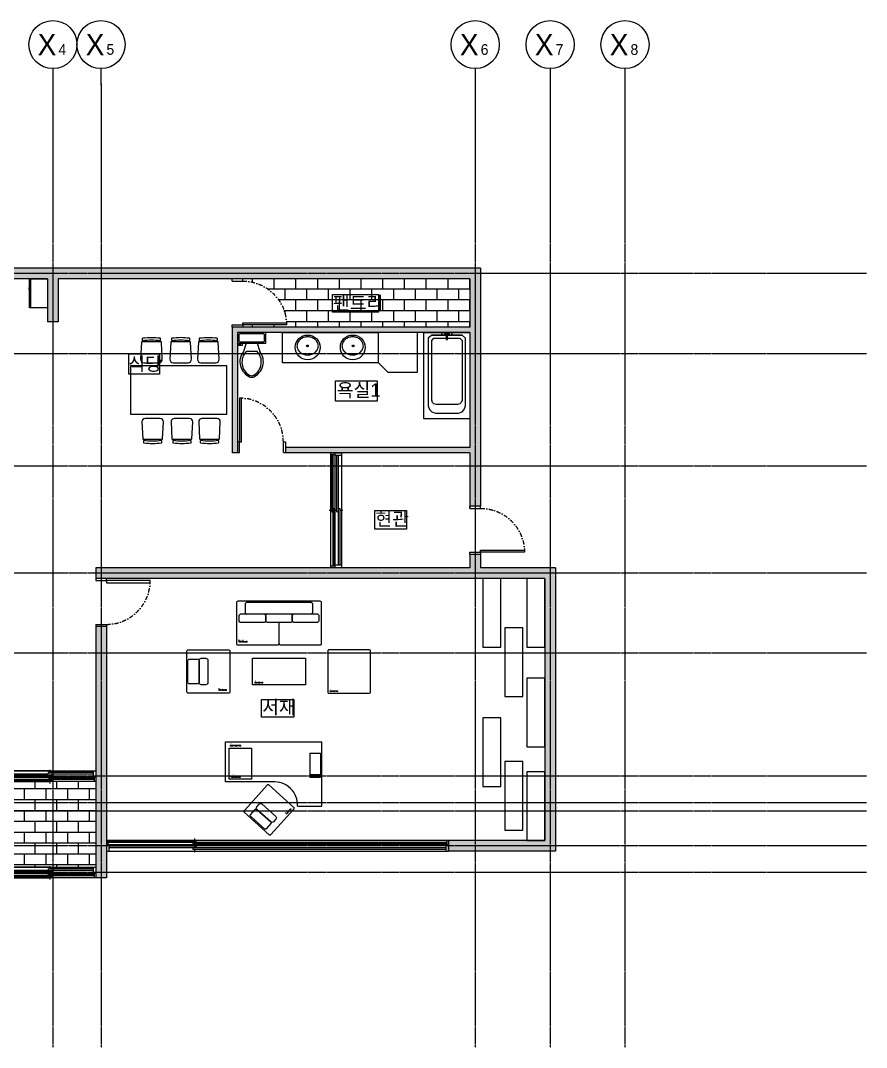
# Model space of a CAD drawing. Header units: millimetres. Extents: x 7699 to 36478, y 4303 to 23508.
# Drawn here: x 20655 to 36478, y 4303 to 23508 of the extents above; entities that cross this region are included whole.
import ezdxf
from ezdxf.enums import TextEntityAlignment as Align

# ---------------------------------------------------------------- set-up
doc = ezdxf.new("R2010")
doc.units = ezdxf.units.MM
doc.linetypes.add('CENTER', pattern=[50.8, 31.75, -6.35, 6.35, -6.35])
doc.linetypes.add('DASHDOTX2', pattern=[50.8, 25.4, -12.7, 0, -12.7])
for name, color, linetype in [('A-BUBBLE', 7, 'Continuous'), ('CEN', 1, 'CENTER'), ('CON', 254, 'Continuous'), ('FUR', 6, 'Continuous'), ('HAT', 8, 'Continuous'), ('TXT', 2, 'Continuous'), ('WAL', 2, 'Continuous'), ('WIN', 4, 'Continuous')]:
    doc.layers.add(name, color=color, linetype=linetype)
doc.styles.add('K_GEN', font='romans.shx', dxfattribs={"bigfont": 'whgtxt.shx'})
doc.styles.get("Standard").update_dxf_attribs({"font": 'arial.ttf'})
doc.styles.add('WHG', font='romans', dxfattribs={"bigfont": 'whgtxt'})
doc.styles.add('견고딕', font='H2GTRE.TTF')

# ---------------------------------------------------------------- blocks, each defined once
blk = doc.blocks.new('bbl')
at = {"layer": 'A-BUBBLE', "color": 7}
blk.add_line((4371.71, 2923.69), (4371.71, 2908.69), dxfattribs=at)
blk.add_circle((4371.71, 2946.19), 22.5, dxfattribs=at)
blk = doc.blocks.new('창_4300')
for p, q in [((0, 200), (3450, 200)), ((0, 0), (0, 200)), ((0, 200), (3450, 200)), ((30, 120), (30, 200)), ((4300, 200), (850, 200)), ((4300, 200), (850, 200)), ((4270, 120), (4270, 200)), ((4300, 0), (4300, 200)), ((0, 120), (3450, 120)), ((3450, 0), (0, 0)), ((30, 160), (3420, 160)), ((30, 140), (880, 140)), ((45, 0), (45, 120)), ((45, 60), (3405, 60)), ((45, 30), (880, 30)), ((820, 180), (820, 160)), ((820, 180), (3420, 180)), ((820, 90), (3405, 90)), ((820, 90), (820, 60)), ((4300, 120), (850, 120)), ((850, 0), (4300, 0)), ((3480, 180), (880, 180)), ((880, 160), (880, 140)), ((4270, 160), (880, 160)), ((880, 60), (880, 30)), ((3480, 90), (895, 90)), ((4255, 60), (895, 60)), ((3420, 160), (3420, 140)), ((4270, 140), (3420, 140)), ((3420, 60), (3420, 30)), ((4255, 30), (3420, 30)), ((3480, 180), (3480, 160)), ((3480, 90), (3480, 60)), ((4255, 0), (4255, 120))]:
    blk.add_line(p, q)
at = {"linetype": 'DASHDOTX2', "ltscale": 2}
for p, q in [((850, 233), (850, -29)), ((3450, 233), (3450, -29))]:
    blk.add_line(p, q, dxfattribs=at)
blk = doc.blocks.new('창_6400')
for p, q in [((6400, 200), (0, 200)), ((6400, 200), (0, 200)), ((0, 200), (0, 0)), ((30, 200), (30, 120)), ((6370, 120), (6370, 200)), ((6400, 0), (6400, 200)), ((6400, 120), (0, 120)), ((0, 0), (6400, 0)), ((1680, 180), (30, 180)), ((6370, 160), (30, 160)), ((45, 120), (45, 0)), ((1680, 90), (45, 90)), ((6355, 60), (45, 60)), ((1620, 160), (1620, 140)), ((6370, 140), (1620, 140)), ((1620, 60), (1620, 30)), ((6355, 30), (1620, 30)), ((1680, 180), (1680, 160)), ((1680, 90), (1680, 60)), ((6355, 0), (6355, 120))]:
    blk.add_line(p, q)
at = {"linetype": 'DASHDOTX2', "ltscale": 2}
blk.add_line((1650, 233), (1650, -29), dxfattribs=at)
blk = doc.blocks.new('문_900')
for p, q in [((80, 1020), (40, 1020)), ((40, 1020), (40, 200)), ((80, 200), (80, 1020)), ((0, 200), (0, 0)), ((40, 200), (0, 200)), ((40, 0), (40, 200)), ((40, 200), (80, 200)), ((860, 0), (860, 200)), ((860, 200), (900, 200)), ((900, 200), (900, 0)), ((0, 0), (40, 0)), ((860, 0), (900, 0))]:
    blk.add_line(p, q)
at = {"linetype": 'DASHDOTX2', "ltscale": 3}
blk.add_arc((40, 200), 820, 0, 90, dxfattribs=at)
blk = doc.blocks.new('창1)_2150')
for p, q in [((0, 200), (2150, 200)), ((0, 0), (0, 200)), ((0, 200), (2150, 200)), ((30, 120), (30, 200)), ((2120, 200), (2120, 120)), ((2150, 200), (2150, 0)), ((0, 120), (2150, 120)), ((2150, 0), (0, 0)), ((30, 160), (2120, 160)), ((30, 140), (1105, 140)), ((45, 0), (45, 120)), ((45, 60), (2105, 60)), ((45, 30), (1105, 30)), ((1045, 180), (1045, 160)), ((1045, 180), (2120, 180)), ((1045, 90), (2105, 90)), ((1045, 90), (1045, 60)), ((1105, 160), (1105, 140)), ((1105, 60), (1105, 30)), ((2105, 120), (2105, 0))]:
    blk.add_line(p, q)
at = {"linetype": 'DASHDOTX2', "ltscale": 2}
blk.add_line((1075, 233), (1075, -29), dxfattribs=at)
blk = doc.blocks.new('테이블1')
for p, q in [((235, 450), (235, 476)), ((545, 450), (545, 476)), ((782, 450), (782, 476)), ((1092, 450), (1092, 476)), ((1299, 450), (1299, 476)), ((1609, 450), (1609, 476)), ((0, 0), (0, -900)), ((1800, 0), (0, 0)), ((1800, -900), (1800, 0)), ((0, -900), (1800, -900)), ((260, -1372), (260, -1397)), ((570, -1372), (570, -1397)), ((806, -1372), (806, -1397)), ((1116, -1372), (1116, -1397)), ((1323, -1372), (1323, -1397)), ((1633, -1372), (1633, -1397))]:
    blk.add_line(p, q)
for points in [[(215, 450, 0.399285), (205, 441), (189, 123, 0.429301), (249, 60), (532, 60, 0.429301), (592, 123), (576, 441, 0.399285), (566, 450)], [(552, 475, 0.455835), (563, 485), (563, 507, 0.37479), (554, 517, 0.068331), (227, 517, 0.37479), (218, 507), (218, 485, 0.455835), (229, 475, -0.070108)], [(761, 450, 0.399285), (751, 441), (735, 123, 0.429301), (795, 60), (1079, 60, 0.429301), (1139, 123), (1122, 441, 0.399285), (1112, 450)], [(1098, 475, 0.455835), (1109, 485), (1109, 507, 0.37479), (1101, 517, 0.068331), (773, 517, 0.37479), (764, 507), (764, 485, 0.455835), (776, 475, -0.070108)], [(1278, 450, 0.399285), (1268, 441), (1252, 123, 0.429301), (1312, 60), (1595, 60, 0.429301), (1655, 123), (1639, 441, 0.399285), (1629, 450)], [(1615, 475, 0.455835), (1626, 485), (1626, 507, 0.37479), (1617, 517, 0.068331), (1290, 517, 0.37479), (1281, 507), (1281, 485, 0.455835), (1292, 475, -0.070108)], [(590, -1372, 0.399285), (600, -1362), (616, -1045, 0.429301), (556, -982), (273, -982, 0.429301), (213, -1045), (229, -1362, 0.399285), (239, -1372)], [(1136, -1372, 0.399285), (1146, -1362), (1163, -1045, 0.429301), (1103, -982), (819, -982, 0.429301), (759, -1045), (775, -1362, 0.399285), (785, -1372)], [(1653, -1372, 0.399285), (1663, -1362), (1679, -1045, 0.429301), (1619, -982), (1336, -982, 0.429301), (1276, -1045), (1292, -1362, 0.399285), (1302, -1372)], [(253, -1396, 0.455835), (242, -1406), (242, -1429, 0.37479), (251, -1439, 0.068331), (579, -1439, 0.37479), (587, -1429), (587, -1406, 0.455835), (576, -1396, -0.070108)], [(800, -1396, 0.455835), (788, -1406), (788, -1429, 0.37479), (797, -1439, 0.068331), (1125, -1439, 0.37479), (1133, -1429), (1133, -1406, 0.455835), (1122, -1396, -0.070108)], [(1316, -1396, 0.455835), (1305, -1406), (1305, -1429, 0.37479), (1314, -1439, 0.068331), (1642, -1439, 0.37479), (1650, -1429), (1650, -1406, 0.455835), (1639, -1396, -0.070108)]]:
    blk.add_lwpolyline(points, format="xyb", close=True)
blk = doc.blocks.new('변기 - 윗면')
for p, q in [((9.5, -6), (9.5, -2)), ((-10, -8.5), (-8, -8.5)), ((-10, -9.5), (-10, -8.5)), ((-7, -9.5), (-10, -9.5)), ((-8, -8.5), (-8, -8)), ((-7, -8), (-7, -9.5)), ((-4, -8), (-6, -14)), ((4, -14), (-4, -14)), ((4, -8), (6, -14))]:
    blk.add_line(p, q)
blk.add_lwpolyline([(10.5, -8), (10.5, 0), (-10.5, 0), (-10.5, -8)], close=True)
for points in [[(-9.5, -2), (-9.5, -6)], [(8.5, -1), (-8.5, -1)], [(-8.5, -7), (8.5, -7)]]:
    blk.add_lwpolyline(points)
for centre, radius, start, end in [((-8.62, -1.88), 0.884, 81.8699, 188.1301), ((-8.62, -6.12), 0.884, 171.8699, 278.1301), ((8.62, -1.88), 0.884, 351.8699, 98.1301), ((8.62, -6.12), 0.884, 261.8699, 8.1301), ((3.52, -21.58), 12.17, 141.46911, 247.97143), ((4.2, -21.82), 11.33, 136.36773, 238.94682), ((-3.52, -21.58), 12.17, 292.02843, 38.53071), ((-4.2, -21.82), 11.33, 301.05301, 43.63209), ((0, -27.88), 4, 245.73182, 294.26817), ((0, -29), 4, 254.86053, 285.13947)]:
    blk.add_arc(centre, radius, start, end)
blk = doc.blocks.new('1500X800_P5_')
at = {"color": 0, "linetype": 'Continuous'}
for p, q in [((-3, -375), (10, -388)), ((47, -400), (-3, -400)), ((10, -412), (-3, -425)), ((47, -375), (47, -425)), ((47, -663), (47, -400)), ((60, -388), (60, -412)), ((72, -412), (72, -388)), ((85, -412), (85, -388)), ((110, -388), (110, -412))]:
    blk.add_line(p, q, dxfattribs=at)
for points in [[(1497, 0), (1497, -800), (-3, -800), (-3, 0)], [(10, -412), (122, -412), (122, -388), (10, -388)]]:
    blk.add_lwpolyline(points, close=True, dxfattribs=at)
for points in [[(47, -400), (47, -137), (47, -400), (47, -663), (97, -725), (1272, -725), (1335, -700), (1372, -663), (1397, -600), (1397, -200), (1372, -137), (1335, -100), (1272, -75), (97, -75), (47, -137)], [(97, -400), (97, -175), (135, -137), (1172, -137), (1210, -150), (1235, -175), (1247, -213), (1247, -587), (1235, -625), (1210, -650), (1172, -663), (135, -663), (97, -625), (97, -400)], [(60, -388), (47, -375), (-3, -375)], [(-3, -425), (47, -425), (60, -412)]]:
    blk.add_lwpolyline(points, dxfattribs=at)
for centre, radius in [((22, -338), 25.1), ((22, -463), 25)]:
    blk.add_circle(centre, radius, dxfattribs=at)
blk = doc.blocks.new('560X560_P1_')
at = {"color": 0, "linetype": 'Continuous'}
blk.add_lwpolyline([(0, 0), (0, -740), (560, -740), (740, -560), (740, 0)], close=True, dxfattribs=at)

msp = doc.modelspace()

# ---------------------------------------------------------------- hatches: boundary and pattern name
at = {"layer": 'CON'}
h = msp.add_hatch(color=256, dxfattribs=at)
h.dxf.hatch_style = 1
h.paths.add_polyline_path([(15386, 18775), (14161, 18775), (14161, 17275), (14261, 17275), (14261, 18675), (15386, 18675)])
h.paths.add_polyline_path([(14161, 18875), (14061, 18875), (14061, 18775), (14161, 18775)])
h.paths.add_polyline_path([(15386, 18875), (14161, 18875), (14161, 18775), (15386, 18775)])
h.paths.add_polyline_path([(14161, 18775), (14061, 18775), (14061, 17275), (14161, 17275)])
h.paths.add_polyline_path([(14261, 17275), (14161, 17275), (14161, 15175), (16511, 15175), (16511, 15275), (14261, 15275)])
h.paths.add_polyline_path([(14161, 17275), (14061, 17275), (14061, 15275), (13761, 15275), (13761, 15175), (14161, 15175)])
h.paths.add_polyline_path([(14161, 15175), (13761, 15175), (13761, 13175), (14161, 13175), (14161, 13275), (13861, 13275), (13861, 15075), (14161, 15075)])
h.paths.add_polyline_path([(13761, 15175), (13661, 15175), (13661, 13175), (13761, 13175)])
h.paths.add_polyline_path([(16511, 15175), (14161, 15175), (14161, 15075), (16461, 15075), (16461, 13175), (16511, 13175)])
h.paths.add_polyline_path([(13761, 15275), (13661, 15275), (13661, 15175), (13761, 15175)])
h.paths.add_polyline_path([(16661, 15275), (16511, 15275), (16511, 15175), (16661, 15175)])
h.paths.add_polyline_path([(16661, 15175), (16511, 15175), (16511, 13175), (16661, 13175)])
h.paths.add_polyline_path([(15561, 13175), (14161, 13175), (14161, 13075), (15561, 13075)])
h.paths.add_polyline_path([(15561, 13275), (14161, 13275), (14161, 13175), (15561, 13175)], flags=17)
h.paths.add_polyline_path([(14161, 13175), (13761, 13175), (13761, 11675), (13861, 11675), (13861, 13075), (14161, 13075)])
h.paths.add_polyline_path([(13761, 13175), (13661, 13175), (13661, 11675), (13761, 11675)])
h.paths.add_polyline_path([(13761, 11675), (13661, 11675), (13661, 9375), (13761, 9375)])
h.paths.add_polyline_path([(13861, 11675), (13761, 11675), (13761, 9375), (14161, 9375), (14161, 9475), (13861, 9475)])
h.paths.add_polyline_path([(13761, 8725), (13661, 8725), (13661, 8075), (13761, 8075)])
h.paths.add_polyline_path([(13861, 8725), (13761, 8725), (13761, 8075), (14161, 8075), (14161, 8175), (13861, 8175)])
h.paths.add_polyline_path([(13861, 8875), (13761, 8875), (13761, 8725), (13861, 8725)])
h.paths.add_polyline_path([(13761, 8875), (13661, 8875), (13661, 8725), (13761, 8725)])
h.paths.add_polyline_path([(13761, 9375), (13661, 9375), (13661, 8875), (13761, 8875)])
h.paths.add_polyline_path([(13861, 9275), (14161, 9275), (14161, 9375), (13761, 9375), (13761, 8875), (13861, 8875)])
h.paths.add_polyline_path([(14711, 9375), (14161, 9375), (14161, 9275), (14711, 9275)])
h.paths.add_polyline_path([(14711, 9475), (14161, 9475), (14161, 9375), (14711, 9375)])
h.paths.add_polyline_path([(14711, 8175), (14161, 8175), (14161, 8075), (14711, 8075)])
h.paths.add_polyline_path([(13761, 8075), (13661, 8075), (13661, 7975), (13761, 7975)])
h.paths.add_polyline_path([(14161, 8075), (13761, 8075), (13761, 7975), (14161, 7975)])
h.paths.add_polyline_path([(14711, 8075), (14161, 8075), (14161, 7975), (14711, 7975)])
h.paths.add_polyline_path([(17661, 18875), (16961, 18875), (16961, 18775), (17661, 18775)])
h.paths.add_polyline_path([(17661, 18775), (16961, 18775), (16961, 18675), (17561, 18675), (17561, 17275), (17661, 17275)])
h.paths.add_polyline_path([(18111, 18775), (17661, 18775), (17661, 17275), (17761, 17275), (17761, 18675), (18111, 18675)])
h.paths.add_polyline_path([(18111, 18875), (17661, 18875), (17661, 18775), (18111, 18775)])
h.paths.add_polyline_path([(17661, 17275), (17561, 17275), (17561, 15175), (17661, 15175)])
h.paths.add_polyline_path([(17761, 17275), (17661, 17275), (17661, 15175), (17761, 15175)])
h.paths.add_polyline_path([(17661, 13175), (17561, 13175), (17561, 11675), (17661, 11675)])
h.paths.add_polyline_path([(17761, 13175), (17661, 13175), (17661, 11675), (17761, 11675)])
h.paths.add_polyline_path([(17761, 13275), (17661, 13275), (17661, 13175), (17761, 13175)])
h.paths.add_polyline_path([(17661, 13275), (17561, 13275), (17561, 13175), (17661, 13175)])
h.paths.add_polyline_path([(17661, 11675), (17561, 11675), (17561, 9375), (17661, 9375)])
h.paths.add_polyline_path([(17761, 11675), (17661, 11675), (17661, 9375), (17761, 9375), (17761, 9475)])
h.paths.add_polyline_path([(17661, 9375), (17561, 9375), (17561, 9275), (17661, 9275)])
h.paths.add_polyline_path([(17761, 9375), (17661, 9375), (17661, 9275), (17761, 9275)])
h.paths.add_polyline_path([(17661, 8075), (17561, 8075), (17561, 7975), (17561, 7575), (17661, 7575)])
h.paths.add_polyline_path([(17761, 8075), (17661, 8075), (17661, 7575), (17761, 7575), (17761, 7675)])
h.paths.add_polyline_path([(17661, 8175), (17561, 8175), (17561, 8075), (17661, 8075)])
h.paths.add_polyline_path([(17761, 8175), (17661, 8175), (17661, 8075), (17761, 8075)])
h.paths.add_polyline_path([(17661, 7575), (17561, 7575), (17561, 7475), (17661, 7475)])
h.paths.add_polyline_path([(17761, 7575), (17661, 7575), (17661, 7475), (17761, 7475)])
h.paths.add_polyline_path([(21261, 18875), (19011, 18875), (19011, 18775), (21261, 18775)])
h.paths.add_polyline_path([(21261, 18775), (19011, 18775), (19011, 18675), (21261, 18675)])
h.paths.add_polyline_path([(22161, 18875), (21261, 18875), (21261, 18775), (22161, 18775)])
h.paths.add_polyline_path([(22161, 18775), (21261, 18775), (21261, 18675), (22161, 18675)])
h.paths.add_polyline_path([(29161, 18875), (27411, 18875), (22161, 18875), (22161, 18775), (29161, 18775)])
h.paths.add_polyline_path([(29161, 18775), (22161, 18775), (22161, 18675), (24611, 18675), (27411, 18675), (29061, 18675), (29061, 17775), (24611, 17775), (24611, 17275), (24711, 17275), (24711, 17675), (29061, 17675), (29061, 17275), (29161, 17275)])
h.paths.add_polyline_path([(29261, 18775), (29161, 18775), (29161, 17275), (29261, 17275)])
h.paths.add_polyline_path([(29261, 18875), (29161, 18875), (29161, 18775), (29261, 18775)])
h.paths.add_polyline_path([(29161, 17275), (29061, 17275), (29061, 15525), (25611, 15525), (25611, 15425), (29061, 15425), (29061, 15175), (29161, 15175)])
h.paths.add_polyline_path([(29261, 17275), (29161, 17275), (29161, 15175), (29261, 15175)])
h.paths.add_polyline_path([(24711, 17275), (24611, 17275), (24611, 17175), (24611, 15425), (24711, 15425)])
h.paths.add_polyline_path([(29161, 15175), (29061, 15175), (29061, 14425), (29161, 14425)])
h.paths.add_polyline_path([(29261, 15075), (29261, 15175), (29161, 15175), (29161, 14425), (29261, 14425)])
h.paths.add_polyline_path([(29161, 13525), (29061, 13525), (29061, 13275), (22161, 13275), (22161, 13175), (29161, 13175)])
h.paths.add_polyline_path([(29261, 13525), (29161, 13525), (29161, 13175), (30561, 13175), (30561, 13275), (29261, 13275)])
h.paths.add_polyline_path([(30561, 13175), (29161, 13175), (29161, 13075), (30461, 13075), (30461, 11675), (30561, 11675)])
h.paths.add_polyline_path([(29161, 13175), (22161, 13175), (22161, 13075), (22261, 13075), (29161, 13075)])
h.paths.add_polyline_path([(30661, 13275), (30561, 13275), (30561, 13175), (30661, 13175)])
h.paths.add_polyline_path([(30661, 13175), (30561, 13175), (30561, 11675), (30661, 11675)])
h.paths.add_polyline_path([(30561, 11675), (30461, 11675), (30461, 9375), (30561, 9375)])
h.paths.add_polyline_path([(30661, 11675), (30561, 11675), (30561, 9375), (30661, 9375)])
h.paths.add_polyline_path([(22161, 13175), (22061, 13175), (22061, 13075), (22161, 13075)])
h.paths.add_polyline_path([(22161, 13275), (22061, 13275), (22061, 13175), (22161, 13175)])
h.paths.add_polyline_path([(22261, 11675), (22161, 11675), (22161, 9375), (22261, 9375)])
h.paths.add_polyline_path([(22161, 11675), (22061, 11675), (22061, 9375), (22161, 9375)])
h.paths.add_polyline_path([(22161, 12175), (22061, 12175), (22061, 11675), (22161, 11675)])
h.paths.add_polyline_path([(22261, 12175), (22161, 12175), (22161, 11675), (22261, 11675)])
h.paths.add_polyline_path([(22161, 9375), (22061, 9375), (22061, 8875), (22161, 8875)])
h.paths.add_polyline_path([(22161, 8875), (22061, 8875), (22061, 8725), (22161, 8725)])
h.paths.add_polyline_path([(22161, 8725), (22061, 8725), (22061, 8075), (22161, 8075)])
h.paths.add_polyline_path([(22161, 8075), (22061, 8075), (22061, 7575), (22161, 7575)])
h.paths.add_polyline_path([(22161, 7575), (22061, 7575), (22061, 7475), (22161, 7475)])
h.paths.add_polyline_path([(22261, 7575), (22161, 7575), (22161, 7475), (22261, 7475)])
h.paths.add_polyline_path([(22261, 7975), (22261, 8075), (22161, 8075), (22161, 7575), (22261, 7575)])
h.paths.add_polyline_path([(22261, 8725), (22161, 8725), (22161, 8075), (22261, 8075), (22261, 8175)])
h.paths.add_polyline_path([(22261, 8775), (22261, 8875), (22161, 8875), (22161, 8725), (22261, 8725)])
h.paths.add_polyline_path([(22261, 9375), (22161, 9375), (22161, 8875), (22261, 8875)])
h.paths.add_polyline_path([(29161, 8175), (28661, 8175), (28661, 8075), (29161, 8075)])
h.paths.add_polyline_path([(29161, 8075), (28661, 8075), (28661, 7975), (29161, 7975)])
h.paths.add_polyline_path([(30561, 8075), (29161, 8075), (29161, 7975), (30561, 7975)])
h.paths.add_polyline_path([(30561, 8725), (30461, 8725), (30461, 8175), (29161, 8175), (29161, 8075), (30561, 8075)])
h.paths.add_polyline_path([(30661, 8075), (30561, 8075), (30561, 7975), (30661, 7975)])
h.paths.add_polyline_path([(30661, 8725), (30561, 8725), (30561, 8075), (30661, 8075)])
h.paths.add_polyline_path([(30661, 8875), (30561, 8875), (30561, 8725), (30661, 8725)])
h.paths.add_polyline_path([(30561, 8875), (30461, 8875), (30461, 8775), (30461, 8725), (30561, 8725)])
h.paths.add_polyline_path([(30561, 9375), (30461, 9375), (30461, 8875), (30561, 8875)])
h.paths.add_polyline_path([(30661, 9375), (30561, 9375), (30561, 8875), (30661, 8875)])
h = msp.add_hatch(color=256, dxfattribs=at)
h.dxf.hatch_style = 1
h.paths.add_polyline_path([(21261, 18775), (19011, 18775), (19011, 18675), (21161, 18675), (21161, 17875), (21261, 17875)])
h.paths.add_polyline_path([(21361, 18675), (22161, 18675), (22161, 18775), (21261, 18775), (21261, 17875), (21361, 17875)])
at = {"layer": 'HAT'}
h = msp.add_hatch(dxfattribs=at)
h.set_pattern_fill('AR-B816', color=256)
h.paths.add_polyline_path([(21261, 9275), (18611, 9275), (17761, 9275), (17661, 9275), (17661, 8875), (21261, 8875)])
h.paths.add_polyline_path([(21261, 8875), (17661, 8875), (17661, 8725), (21261, 8725)])
h.paths.add_polyline_path([(21261, 8725), (17661, 8725), (17661, 8175), (17761, 8175), (17761, 8075), (21261, 8075)])
h.paths.add_polyline_path([(21261, 8075), (17761, 8075), (17761, 7675), (21211, 7675), (21261, 7675)])
h.paths.add_polyline_path([(22061, 8075), (21261, 8075), (21261, 7675), (22061, 7675)])
h.paths.add_polyline_path([(22061, 8625), (22061, 8725), (21261, 8725), (21261, 8075), (22061, 8075)])
h.paths.add_polyline_path([(22061, 8875), (21261, 8875), (21261, 8725), (22061, 8725)])
h.paths.add_polyline_path([(22061, 9275), (21261, 9275), (21261, 8875), (22061, 8875)])
h.paths.add_polyline_path([(29061, 18675), (27411, 18675), (24811, 18675), (24811, 18635, -0.399992), (25630, 17855), (25631, 17855), (25631, 17815), (24811, 17815), (24811, 17775), (29061, 17775)])
h.paths.add_polyline_path([(26427, 18013), (27441, 18013), (27441, 18441), (26427, 18441)], flags=24)

# ---------------------------------------------------------------- linework, layer by layer
at = {"layer": 'CEN'}
for p, q in [((21261, 22326), (21261, 4303)), ((22161, 22326), (22161, 4303)), ((29161, 22326), (29161, 4303)), ((30561, 22326), (30561, 4303)), ((31961, 22326), (31961, 4303)), ((36478, 18775), (8879, 18775)), ((36478, 17275), (8879, 17275)), ((36478, 15175), (8879, 15175)), ((36478, 13175), (8879, 13175)), ((36478, 11675), (8879, 11675)), ((36478, 9375), (8879, 9375)), ((36478, 8875), (8879, 8875)), ((36478, 8725), (8879, 8725)), ((36478, 8075), (8879, 8075)), ((36478, 7575), (8879, 7575))]:
    msp.add_line(p, q, dxfattribs=at)
at = {"layer": 'FUR'}
for p, q in [((20839, 18675), (20839, 18132)), ((20839, 18494), (20808, 18494)), ((24489, 9268), (24489, 10018)), ((26066, 9809), (26066, 9359)), ((26066, 9809), (26266, 9809)), ((26266, 9809), (26266, 9359)), ((25369, 9268), (24489, 9268)), ((26066, 9409), (26266, 9409)), ((26066, 9359), (26266, 9359))]:
    msp.add_line(p, q, dxfattribs=at)
at = {"layer": 'FUR', "linetype": 'Continuous'}
msp.add_line((25490, 11857), (25490, 12248), dxfattribs=at)
at = {"layer": 'FUR'}
for points in [[(20824, 18675), (21161, 18675), (21161, 18132), (20824, 18132)], [(27343, 17106), (25553, 17106), (25553, 17675), (27343, 17675)], [(29641, 13076), (29305, 13076), (29305, 11791), (29641, 11791)], [(30461, 13076), (30124, 13076), (30124, 11791), (30461, 11791)], [(30048, 12149), (29712, 12149), (29712, 10864), (30048, 10864)], [(30461, 11208), (30124, 11208), (30124, 9924), (30461, 9924)], [(29641, 10469), (29305, 10469), (29305, 9185), (29641, 9185)], [(24975, 9321), (24555, 9321), (24555, 9901), (24975, 9901)], [(30048, 9651), (29712, 9651), (29712, 8366), (30048, 8366)], [(30461, 9460), (30124, 9460), (30124, 8175), (30461, 8175)]]:
    msp.add_lwpolyline(points, close=True, dxfattribs=at)
for points in [[(20824, 18509), (20808, 18509), (20808, 18479), (20824, 18479)], [(24489, 10018), (26289, 10018)], [(25839, 8818), (26289, 8818), (26289, 10018)]]:
    msp.add_lwpolyline(points, dxfattribs=at)
for points in [[(26226, 17422, 0.114782), (26211, 17485, 0.103814), (26167, 17541, 0.091322), (26104, 17578, 0.084101), (26026, 17591, 0.084101), (25948, 17578, 0.091322), (25884, 17541, 0.103814), (25840, 17485, 0.114782), (25826, 17422, 0.114782), (25840, 17359, 0.103814), (25884, 17303, 0.091322), (25948, 17267, 0.084101), (26026, 17254, 0.084101), (26104, 17267, 0.091322), (26167, 17303, 0.103814), (26211, 17359, 0.114782)], [(27068, 17422, 0.114782), (27053, 17485, 0.103814), (27010, 17541, 0.091322), (26946, 17578, 0.084101), (26868, 17591, 0.084101), (26790, 17578, 0.091322), (26727, 17541, 0.103814), (26683, 17485, 0.114782), (26668, 17422, 0.114782), (26683, 17359, 0.103814), (26727, 17303, 0.091322), (26790, 17267, 0.084101), (26868, 17254, 0.084101), (26946, 17267, 0.091322), (27010, 17303, 0.103814), (27053, 17359, 0.114782)]]:
    msp.add_lwpolyline(points, format="xyb", close=True, dxfattribs=at)
at = {"layer": 'FUR', "linetype": 'Continuous'}
for points in [[(25490, 11857, 0.414214), (25515, 11833), (26262, 11833, 0.414214), (26287, 11857), (26287, 12622, 0.414214), (26262, 12647), (24717, 12647, 0.414214), (24692, 12622), (24692, 11857, 0.414214), (24717, 11833), (25465, 11833, 0.414214)], [(24883, 12414), (26096, 12414, 0.414214), (26121, 12439), (26121, 12597, 0.414214), (26096, 12622), (24883, 12622, 0.414214), (24858, 12597), (24858, 12439, 0.414214)], [(24784, 12414), (25199, 12414, -0.414214), (25241, 12372), (25241, 12289, -0.414214), (25199, 12248), (24784, 12248, -0.414214), (24742, 12289), (24742, 12372, -0.414214)], [(25282, 12414), (25697, 12414, -0.414214), (25739, 12372), (25739, 12289, -0.414214), (25697, 12248), (25282, 12248, -0.414214), (25241, 12289), (25241, 12372, -0.414214)], [(25780, 12414), (26196, 12414, -0.414214), (26237, 12372), (26237, 12289, -0.414214), (26196, 12248), (25780, 12248, -0.414214), (25739, 12289), (25739, 12372, -0.414214)], [(23787, 11733, 0.414214), (23762, 11708), (23762, 10960, 0.414214), (23787, 10935), (24551, 10935, 0.414214), (24576, 10960), (24576, 11708, 0.414214), (24551, 11733), (23804, 11733)], [(27176, 11741), (26428, 11741, 0.414214), (26403, 11716), (26403, 10952, 0.414214), (26428, 10927), (27176, 10927, 0.414214), (27201, 10952), (27201, 11716, 0.414214)], [(23812, 11102, -0.414214), (23787, 11126), (23787, 11542, -0.414214), (23812, 11567), (23970, 11567, -0.414214), (23995, 11542), (23995, 11126, -0.414214), (23970, 11102)], [(24161, 11542), (24161, 11126, -0.414214), (24119, 11085), (24036, 11085, -0.414214), (23995, 11126), (23995, 11542, -0.414214), (24036, 11583), (24119, 11583, -0.414214)], [(24839, 8734, 0.414214), (24841, 8704), (25307, 8282, 0.414214), (25337, 8283), (25768, 8760, 0.414214), (25767, 8790), (25300, 9212, 0.414214), (25271, 9210), (24849, 8744)], [(25169, 8859), (25429, 8624, -0.414214), (25431, 8575), (25384, 8523, -0.414214), (25335, 8521), (25076, 8755, -0.414214), (25073, 8805), (25120, 8856, -0.414214)], [(25247, 8393, -0.414214), (25218, 8391), (24958, 8626, -0.414214), (24957, 8655), (25046, 8754, -0.414214), (25076, 8755), (25335, 8521, -0.414214), (25336, 8491)]]:
    msp.add_lwpolyline(points, format="xyb", close=True, dxfattribs=at)
msp.add_lwpolyline([(24991, 11583), (25988, 11583), (25988, 11085), (24991, 11085)], close=True, dxfattribs=at)
at = {"layer": 'FUR'}
for centre, radius in [((26027, 17395), 232), ((26869, 17395), 232), ((26022, 17424), 15.8), ((26876, 17424), 15.8)]:
    msp.add_circle(centre, radius, dxfattribs=at)
msp.add_arc((25404, 8835), 435, 357.7779, 94.7128, dxfattribs=at)
at = {"layer": 'TXT'}
for points in [[(26489, 18382), (27352, 18382), (27352, 18052), (26489, 18052)], [(22679, 17275), (23257, 17275), (23257, 16895), (22679, 16895)], [(26547, 16768), (27328, 16768), (27328, 16389), (26547, 16389)], [(27282, 14346), (27877, 14346), (27877, 13997), (27282, 13997)], [(25162, 10811), (25767, 10811), (25767, 10482), (25162, 10482)]]:
    msp.add_lwpolyline(points, close=True, dxfattribs=at)
at = {"layer": 'WAL'}
for p, q in [((27411, 18875), (19011, 18875)), ((29261, 18875), (27411, 18875)), ((29261, 18875), (29261, 15275)), ((29261, 18875), (29261, 14625)), ((21161, 18675), (19011, 18675)), ((21161, 18675), (21161, 17875)), ((22161, 18675), (21361, 18675)), ((24611, 18675), (21361, 18675)), ((21361, 18675), (21361, 17875)), ((27411, 18675), (24611, 18675)), ((29061, 18675), (27411, 18675)), ((29061, 18675), (29061, 17775)), ((21361, 17875), (21161, 17875)), ((24611, 17775), (24611, 17175)), ((29061, 17775), (24611, 17775)), ((24711, 17675), (24711, 15425)), ((29061, 17675), (24711, 17675)), ((29061, 17675), (29061, 15525)), ((24611, 17175), (24611, 15425)), ((24711, 15425), (24611, 15425)), ((29061, 15525), (25611, 15525)), ((25611, 15525), (25611, 15425)), ((29061, 15425), (25611, 15425)), ((29061, 15425), (29061, 14385)), ((29261, 15075), (29261, 14425)), ((29261, 14425), (29061, 14425)), ((29061, 13525), (29061, 13275)), ((29261, 13525), (29061, 13525)), ((29261, 13525), (29261, 13275)), ((29261, 13525), (29261, 13275)), ((29061, 13275), (22061, 13275)), ((22061, 13275), (22061, 13075)), ((30661, 13275), (29261, 13275)), ((30661, 13275), (30661, 7975)), ((30461, 13075), (22061, 13075)), ((30461, 13075), (30461, 8775)), ((22261, 12175), (22061, 12175)), ((22061, 12175), (22061, 8075)), ((22261, 12175), (22261, 8775)), ((22261, 8775), (22261, 7975)), ((30461, 8775), (30461, 8175)), ((22061, 8625), (22061, 8075)), ((22061, 8075), (22061, 7475)), ((30461, 8175), (28661, 8175)), ((28661, 8175), (28661, 7975)), ((22261, 7975), (22261, 7475)), ((30661, 7975), (28661, 7975)), ((22261, 7475), (22061, 7475))]:
    msp.add_line(p, q, dxfattribs=at)

# ---------------------------------------------------------------- block references
at = {"layer": 'A-BUBBLE', "color": 0, "xscale": 20, "yscale": 20, "zscale": 20}
for p in [(-66173, -35866), (-65274, -35866), (-58275, -35866), (-56873, -35866), (-55473, -35866)]:
    msp.add_blockref('bbl', p, dxfattribs=at)
at = {"layer": 'FUR', "xscale": 25.4, "yscale": 25.4, "zscale": 25.4}
msp.add_blockref('변기 - 윗면', (24978, 17675), dxfattribs=at)
at = {"layer": 'FUR', "rotation": 270}
msp.add_blockref('560X560_P1_', (28083, 17675), dxfattribs=at)
at = {"layer": 'FUR', "xscale": 1.078064530409946, "yscale": 1.078064530409946, "zscale": 1.078064530409946, "rotation": 270}
msp.add_blockref('1500X800_P5_', (29061, 17672), dxfattribs=at)
at = {"layer": 'FUR'}
msp.add_blockref('테이블1', (22713, 17049), dxfattribs=at)
at = {"layer": 'WIN', "xscale": -1, "rotation": 270}
for p in [(24611, 17775), (29061, 13525)]:
    msp.add_blockref('문_900', p, dxfattribs=at)
at = {"layer": 'WIN'}
for name, p in [('문_900', (24711, 15428)), ('창_6400', (22261, 7975))]:
    msp.add_blockref(name, p, dxfattribs=at)
for name, p, rotation in [('창1)_2150', (26661, 13275), 90), ('문_900', (22061, 13075), 270), ('창_4300', (22061, 9475), 180), ('창_4300', (22061, 7675), 180)]:
    msp.add_blockref(name, p, dxfattribs=dict(at, rotation=rotation))

# ---------------------------------------------------------------- texts
at = {"layer": 'A-BUBBLE', "color": 0, "style": '견고딕'}
for s, height, p in [('X', 400, (21150, 23058)), ('X', 400, (22049, 23058)), ('X', 400, (29048, 23058)), ('X', 400, (30450, 23058)), ('X', 400, (31850, 23058)), ('4', 200, (21437, 22966)), ('5', 200, (22335, 22966)), ('6', 200, (29335, 22966)), ('7', 200, (30737, 22966)), ('8', 200, (32137, 22966))]:
    msp.add_text(s, height=height, dxfattribs=at).set_placement(p, align=Align.MIDDLE)
at = {"layer": 'FUR', "style": 'WHG', "text_generation_flag": 6}
for s, height, rotation, p in [('3인용소파', 16.6, 180, (24731, 11910)), ('1920*980*650', 16.61, 180, (24733, 11882)), ('테이블', 16.6, 180, (25025, 11144)), ('1인용소파', 16.6, 180, (24359, 11008)), ('960*980*650', 16.61, 180, (24360, 10980)), ('1200*600*420', 16.61, 180, (25027, 11116)), ('스툴', 16.6, 180, (26437, 10986)), ('960*980*650', 16.61, 180, (26439, 10958)), ('1인용소파', 14, 227.8502, (25615, 8681)), ('960*980*650', 13.98, 227.8502, (25633, 8666))]:
    msp.add_text(s, height=height, rotation=rotation, dxfattribs=at).set_placement(p)
at = {"layer": 'FUR', "style": 'K_GEN', "text_generation_flag": 6}
for s, oblique, p in [('책상', -180, (24565, 9969)), ('1800*1200*730', 180, (24565, 9938)), ('서랍장', -180, (24588, 9379)), ('420*580*590', -180, (24588, 9349))]:
    msp.add_text(s, height=20, rotation=180, dxfattribs=dict(at, oblique=oblique)).set_placement(p)
at = {"layer": 'TXT'}
for s, p in [('팬트리', (26498, 18102)), ('식당', (22672, 16962)), ('욕실1', (26571, 16472)), ('현관', (27291, 14063)), ('서재', (25175, 10542))]:
    msp.add_text(s, height=250, dxfattribs=at).set_placement(p)

doc.saveas('drawing.dxf')
